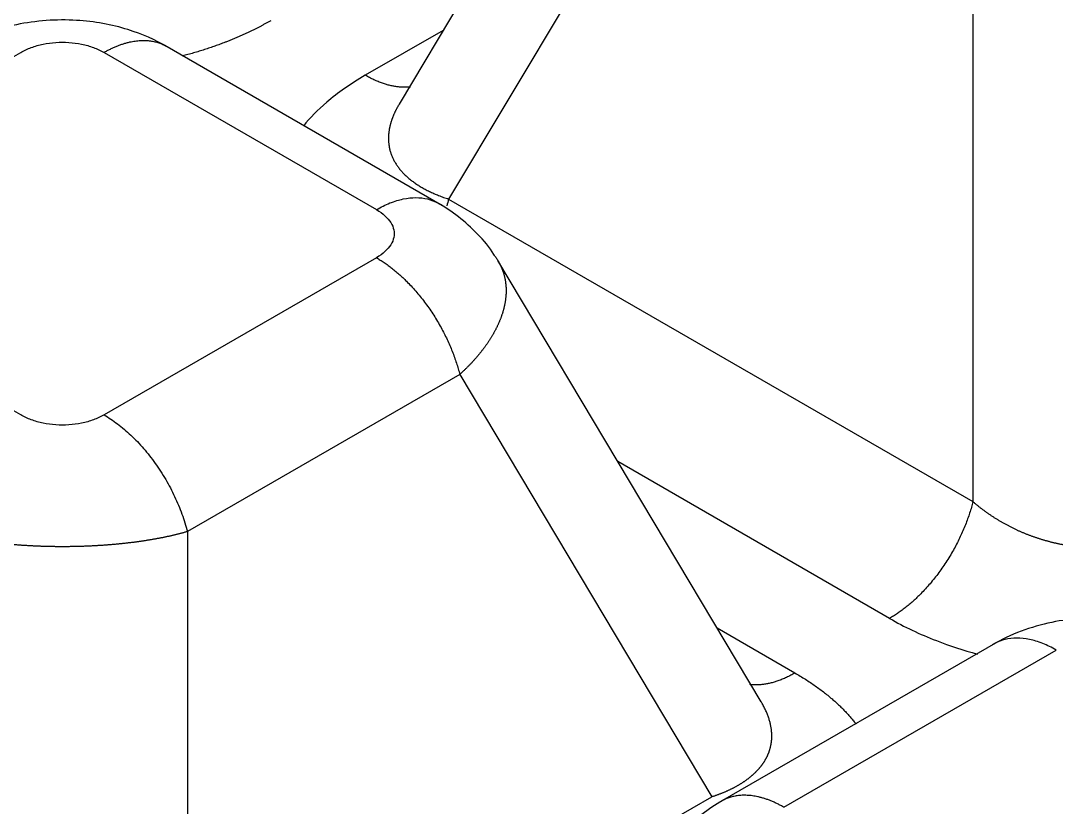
# Model space of a CAD drawing. Header units: millimetres. Extents: x -1286 to 291, y 5350 to 5880.
# Drawn here: x -781.21 to -764.51, y 5631.18 to 5643.87 of the extents above; entities that cross this region are included whole.
import ezdxf

# ---------------------------------------------------------------- set-up
doc = ezdxf.new("R2010")
doc.units = ezdxf.units.MM
doc.layers.add('粗实线层', color=7, linetype='Continuous', lineweight=35)

msp = doc.modelspace()

# ---------------------------------------------------------------- linework, layer by layer
at = {"layer": '粗实线层', "lineweight": 25}
for p, q in [((-770.863, 5649.64, 2078.952), (-775.107, 5642.523, 2078.952)), ((-770.247, 5647.803, 2078.952), (-774.31, 5640.99, 2078.952)), ((-765.855, 5645.267, 2078.952), (-765.855, 5636.109, 2078.952)), ((-774.398, 5643.712, 2078.952), (-775.654, 5642.987, 2078.952)), ((-774.407, 5640.883, 2078.952), (-778.886, 5643.469, 2078.952)), ((-785.604, 5640.82, 2078.952), (-781.211, 5643.356, 2078.952)), ((-779.868, 5643.356, 2078.952), (-775.475, 5640.82, 2078.952)), ((-774.31, 5640.99, 2078.952), (-765.855, 5636.109, 2078.952)), ((-781.211, 5637.508, 2078.952), (-785.604, 5640.044, 2078.952)), ((-775.475, 5640.044, 2078.952), (-779.868, 5637.508, 2078.952)), ((-769.272, 5632.882, 2078.952), (-773.516, 5639.998, 2078.952)), ((-774.131, 5638.161, 2078.952), (-778.524, 5635.625, 2078.952)), ((-774.131, 5638.161, 2078.952), (-770.068, 5631.349, 2078.952)), ((-767.199, 5634.226, 2078.952), (-771.583, 5636.757, 2078.952)), ((-778.524, 5635.625, 2078.952), (-778.524, 5626.467, 2078.952)), ((-769.981, 5634.071, 2078.952), (-768.725, 5633.345, 2078.952)), ((-765.452, 5633.85, 2078.952), (-769.932, 5631.264, 2078.952)), ((-768.903, 5631.178, 2078.952), (-764.511, 5633.714, 2078.952)), ((-778.524, 5626.467, 2078.952), (-770.068, 5631.349, 2078.952))]:
    msp.add_line(p, q, dxfattribs=at)
for centre, major_axis, start_param, end_param in [((-768.103, 5619.466, 2078.952), (101.531, 0), 5.605815, 8.437063), ((-768.103, 5617.393, 2078.952), (-100.022, 0), 3.458305, 5.293002)]:
    msp.add_ellipse(centre, major_axis=major_axis, ratio=0.57735, start_param=start_param, end_param=end_param, dxfattribs=at)
msp.add_ellipse((-763.839, 5617.004, 2078.952), major_axis=(-86.564, 0), ratio=0.57735, dxfattribs=at)
for points, degree, knots in [([(-681.13, 5632.515, 2078.952), (-681.332, 5632.889, 2078.952), (-681.995, 5634.054, 2078.952), (-683.298, 5635.973, 2078.952), (-685.046, 5638.261, 2078.952), (-686.996, 5640.494, 2078.952), (-689.131, 5642.669, 2078.952), (-691.449, 5644.779, 2078.952), (-693.944, 5646.82, 2078.952), (-696.61, 5648.786, 2078.952), (-699.439, 5650.673, 2078.952), (-702.425, 5652.476, 2078.952), (-705.561, 5654.191, 2078.952), (-708.838, 5655.813, 2078.952), (-712.249, 5657.339, 2078.952), (-715.786, 5658.765, 2078.952), (-719.439, 5660.088, 2078.952), (-723.199, 5661.305, 2078.952), (-727.059, 5662.412, 2078.952), (-731.007, 5663.408, 2078.952), (-735.035, 5664.289, 2078.952), (-739.133, 5665.054, 2078.952), (-743.291, 5665.701, 2078.952), (-747.499, 5666.228, 2078.952), (-751.747, 5666.635, 2078.952), (-756.023, 5666.919, 2078.952), (-760.319, 5667.081, 2078.952), (-764.623, 5667.12, 2078.952), (-768.925, 5667.036, 2078.952), (-773.215, 5666.83, 2078.952), (-777.483, 5666.501, 2078.952), (-781.717, 5666.05, 2078.952), (-785.907, 5665.479, 2078.952), (-790.045, 5664.789, 2078.952), (-794.118, 5663.982, 2078.952), (-798.118, 5663.058, 2078.952), (-802.035, 5662.022, 2078.952), (-805.86, 5660.875, 2078.952), (-809.582, 5659.619, 2078.952), (-813.194, 5658.258, 2078.952), (-816.685, 5656.795, 2078.952), (-820.049, 5655.233, 2078.952), (-822.936, 5653.751, 2078.952), (-824.679, 5652.779, 2078.952), (-825.376, 5652.376, 2078.952)], 3, [0, 0, 0, 0, 0.01138, 0.035611, 0.059864, 0.084135, 0.108421, 0.132719, 0.157024, 0.181336, 0.20565, 0.229966, 0.254282, 0.278597, 0.302911, 0.327222, 0.351532, 0.375839, 0.400144, 0.424446, 0.448747, 0.473047, 0.497345, 0.521641, 0.545937, 0.570232, 0.594526, 0.61882, 0.643114, 0.667408, 0.691703, 0.715998, 0.740295, 0.764592, 0.788891, 0.813192, 0.837495, 0.8618, 0.886107, 0.910417, 0.934729, 0.959044, 0.983362, 1, 1, 1, 1]), ([(-778.836, 5643.44, 2078.952), (-779.039, 5643.558, 2078.952), (-779.497, 5643.761, 2078.952), (-780.343, 5643.914, 2078.952), (-781.149, 5643.855, 2078.952), (-781.795, 5643.669, 2078.952), (-782.097, 5643.525, 2078.952), (-782.243, 5643.44, 2078.952)], 3, [0, 0, 0, 0, 0.20404, 0.436738, 0.701679, 0.846878, 1, 1, 1, 1]), ([(-777.18, 5643.868, 2078.952), (-777.526, 5643.668, 2078.952), (-777.929, 5643.514, 2078.952), (-778.253, 5643.389, 2078.952), (-778.605, 5643.298, 2078.952)], 2, [0, 0, 0, 0.547983, 0.547983, 1, 1, 1]), ([(-775.654, 5642.987, 2078.952), (-775.891, 5642.85, 2078.952), (-776.263, 5642.59, 2078.952), (-776.546, 5642.301, 2078.952), (-776.652, 5642.169, 2078.952)], 3, [0, 0, 0, 0, 0.555748, 1, 1, 1, 1]), ([(-775.11, 5642.518, 2078.952), (-775.112, 5642.515, 2078.952), (-775.116, 5642.507, 2078.952), (-775.124, 5642.495, 2078.952), (-775.132, 5642.48, 2078.952), (-775.14, 5642.466, 2078.952), (-775.147, 5642.452, 2078.952), (-775.155, 5642.438, 2078.952), (-775.162, 5642.424, 2078.952), (-775.169, 5642.41, 2078.952), (-775.176, 5642.396, 2078.952), (-775.182, 5642.382, 2078.952), (-775.189, 5642.368, 2078.952), (-775.195, 5642.354, 2078.952), (-775.201, 5642.34, 2078.952), (-775.206, 5642.326, 2078.952), (-775.212, 5642.312, 2078.952), (-775.217, 5642.298, 2078.952), (-775.222, 5642.285, 2078.952), (-775.227, 5642.271, 2078.952), (-775.232, 5642.257, 2078.952), (-775.236, 5642.244, 2078.952), (-775.24, 5642.23, 2078.952), (-775.244, 5642.217, 2078.952), (-775.248, 5642.203, 2078.952), (-775.252, 5642.19, 2078.952), (-775.255, 5642.176, 2078.952), (-775.258, 5642.163, 2078.952), (-775.261, 5642.149, 2078.952), (-775.264, 5642.136, 2078.952), (-775.267, 5642.123, 2078.952), (-775.269, 5642.11, 2078.952), (-775.271, 5642.096, 2078.952), (-775.273, 5642.083, 2078.952), (-775.275, 5642.07, 2078.952), (-775.276, 5642.057, 2078.952), (-775.278, 5642.044, 2078.952), (-775.279, 5642.031, 2078.952), (-775.28, 5642.019, 2078.952), (-775.28, 5642.006, 2078.952), (-775.281, 5641.993, 2078.952), (-775.281, 5641.98, 2078.952), (-775.281, 5641.963, 2078.952), (-775.281, 5641.942, 2078.952), (-775.28, 5641.915, 2078.952), (-775.277, 5641.89, 2078.952), (-775.274, 5641.864, 2078.952), (-775.27, 5641.838, 2078.952), (-775.265, 5641.813, 2078.952), (-775.26, 5641.787, 2078.952), (-775.253, 5641.762, 2078.952), (-775.245, 5641.737, 2078.952), (-775.237, 5641.712, 2078.952), (-775.227, 5641.688, 2078.952), (-775.217, 5641.663, 2078.952), (-775.206, 5641.639, 2078.952), (-775.194, 5641.615, 2078.952), (-775.18, 5641.591, 2078.952), (-775.166, 5641.567, 2078.952), (-775.151, 5641.544, 2078.952), (-775.135, 5641.521, 2078.952), (-775.119, 5641.498, 2078.952), (-775.101, 5641.475, 2078.952), (-775.082, 5641.452, 2078.952), (-775.062, 5641.43, 2078.952), (-775.042, 5641.408, 2078.952), (-775.02, 5641.386, 2078.952), (-774.998, 5641.365, 2078.952), (-774.974, 5641.343, 2078.952), (-774.95, 5641.322, 2078.952), (-774.925, 5641.302, 2078.952), (-774.899, 5641.281, 2078.952), (-774.871, 5641.261, 2078.952), (-774.843, 5641.242, 2078.952), (-774.814, 5641.222, 2078.952), (-774.784, 5641.203, 2078.952), (-774.753, 5641.185, 2078.952), (-774.721, 5641.166, 2078.952), (-774.689, 5641.148, 2078.952), (-774.655, 5641.131, 2078.952), (-774.62, 5641.113, 2078.952), (-774.585, 5641.097, 2078.952), (-774.548, 5641.08, 2078.952), (-774.511, 5641.064, 2078.952), (-774.473, 5641.048, 2078.952), (-774.433, 5641.033, 2078.952), (-774.393, 5641.018, 2078.952), (-774.352, 5641.004, 2078.952), (-774.324, 5640.995, 2078.952), (-774.31, 5640.99, 2078.952)], 3, [0, 0, 0, 0, 0.004842, 0.012078, 0.019296, 0.026497, 0.033682, 0.04085, 0.048002, 0.055138, 0.062258, 0.069362, 0.076451, 0.083525, 0.090584, 0.097628, 0.104658, 0.111673, 0.118675, 0.125662, 0.132637, 0.139598, 0.146545, 0.153481, 0.160403, 0.167313, 0.174211, 0.181098, 0.187972, 0.194836, 0.201688, 0.20853, 0.215361, 0.222181, 0.228992, 0.235792, 0.242584, 0.249366, 0.256138, 0.262903, 0.269658, 0.276405, 0.283145, 0.297216, 0.311323, 0.325469, 0.339655, 0.353885, 0.368161, 0.382484, 0.396857, 0.411283, 0.425764, 0.440301, 0.454897, 0.469555, 0.484276, 0.499062, 0.513916, 0.528839, 0.543834, 0.558902, 0.574046, 0.589267, 0.604568, 0.61995, 0.635414, 0.650964, 0.6666, 0.682325, 0.698139, 0.714046, 0.730046, 0.74614, 0.762332, 0.778622, 0.795012, 0.811503, 0.828097, 0.844795, 0.861599, 0.87851, 0.895529, 0.912659, 0.929899, 0.947253, 0.96472, 0.982302, 1, 1, 1, 1]), ([(-775.475, 5640.82, 2078.952), (-775.402, 5640.862, 2078.952), (-775.329, 5640.898, 2078.952), (-775.184, 5640.956, 2078.952), (-775.112, 5640.977, 2078.952), (-774.972, 5641.006, 2078.952), (-774.904, 5641.014, 2078.952), (-774.773, 5641.013, 2078.952), (-774.71, 5641.006, 2078.952), (-774.59, 5640.977, 2078.952), (-774.534, 5640.955, 2078.952), (-774.476, 5640.923, 2078.952), (-774.47, 5640.919, 2078.952), (-774.465, 5640.916, 2078.952)], 3, [0, 0, 0, 0, 0.195853, 0.195853, 0.391706, 0.391706, 0.587559, 0.587559, 0.783411, 0.783411, 0.979264, 0.979264, 1, 1, 1, 1]), ([(-773.563, 5640.063, 2078.952), (-773.568, 5640.074, 2078.952), (-773.64, 5640.204, 2078.952), (-773.836, 5640.426, 2078.952), (-774.141, 5640.71, 2078.952), (-774.37, 5640.862, 2078.952), (-774.488, 5640.93, 2078.952)], 3, [0, 0, 0, 0, 0.030884, 0.365978, 0.689663, 1, 1, 1, 1]), ([(-773.515, 5639.996, 2078.952), (-773.513, 5639.994, 2078.952), (-773.509, 5639.987, 2078.952), (-773.503, 5639.975, 2078.952), (-773.495, 5639.962, 2078.952), (-773.488, 5639.948, 2078.952), (-773.481, 5639.935, 2078.952), (-773.475, 5639.921, 2078.952), (-773.468, 5639.908, 2078.952), (-773.462, 5639.894, 2078.952), (-773.456, 5639.88, 2078.952), (-773.45, 5639.866, 2078.952), (-773.445, 5639.852, 2078.952), (-773.44, 5639.838, 2078.952), (-773.434, 5639.823, 2078.952), (-773.43, 5639.809, 2078.952), (-773.425, 5639.795, 2078.952), (-773.421, 5639.78, 2078.952), (-773.417, 5639.765, 2078.952), (-773.413, 5639.751, 2078.952), (-773.409, 5639.736, 2078.952), (-773.406, 5639.721, 2078.952), (-773.403, 5639.706, 2078.952), (-773.4, 5639.691, 2078.952), (-773.397, 5639.676, 2078.952), (-773.395, 5639.661, 2078.952), (-773.393, 5639.646, 2078.952), (-773.391, 5639.631, 2078.952), (-773.389, 5639.615, 2078.952), (-773.388, 5639.6, 2078.952), (-773.386, 5639.584, 2078.952), (-773.385, 5639.569, 2078.952), (-773.385, 5639.553, 2078.952), (-773.384, 5639.537, 2078.952), (-773.384, 5639.522, 2078.952), (-773.384, 5639.506, 2078.952), (-773.384, 5639.49, 2078.952), (-773.385, 5639.474, 2078.952), (-773.385, 5639.458, 2078.952), (-773.386, 5639.442, 2078.952), (-773.388, 5639.426, 2078.952), (-773.389, 5639.409, 2078.952), (-773.391, 5639.393, 2078.952), (-773.393, 5639.377, 2078.952), (-773.395, 5639.361, 2078.952), (-773.397, 5639.344, 2078.952), (-773.4, 5639.328, 2078.952), (-773.403, 5639.311, 2078.952), (-773.406, 5639.295, 2078.952), (-773.409, 5639.278, 2078.952), (-773.413, 5639.262, 2078.952), (-773.417, 5639.245, 2078.952), (-773.421, 5639.228, 2078.952), (-773.425, 5639.212, 2078.952), (-773.429, 5639.195, 2078.952), (-773.434, 5639.178, 2078.952), (-773.439, 5639.161, 2078.952), (-773.444, 5639.144, 2078.952), (-773.45, 5639.127, 2078.952), (-773.456, 5639.11, 2078.952), (-773.462, 5639.093, 2078.952), (-773.468, 5639.076, 2078.952), (-773.474, 5639.059, 2078.952), (-773.481, 5639.042, 2078.952), (-773.488, 5639.025, 2078.952), (-773.495, 5639.008, 2078.952), (-773.502, 5638.991, 2078.952), (-773.51, 5638.974, 2078.952), (-773.518, 5638.957, 2078.952), (-773.526, 5638.94, 2078.952), (-773.534, 5638.923, 2078.952), (-773.543, 5638.905, 2078.952), (-773.551, 5638.888, 2078.952), (-773.56, 5638.871, 2078.952), (-773.57, 5638.854, 2078.952), (-773.579, 5638.837, 2078.952), (-773.589, 5638.819, 2078.952), (-773.598, 5638.802, 2078.952), (-773.609, 5638.785, 2078.952), (-773.619, 5638.768, 2078.952), (-773.629, 5638.751, 2078.952), (-773.64, 5638.733, 2078.952), (-773.651, 5638.716, 2078.952), (-773.662, 5638.699, 2078.952), (-773.674, 5638.682, 2078.952), (-773.685, 5638.665, 2078.952), (-773.697, 5638.647, 2078.952), (-773.709, 5638.63, 2078.952), (-773.722, 5638.613, 2078.952), (-773.734, 5638.596, 2078.952), (-773.747, 5638.579, 2078.952), (-773.76, 5638.562, 2078.952), (-773.773, 5638.545, 2078.952), (-773.786, 5638.528, 2078.952), (-773.8, 5638.511, 2078.952), (-773.814, 5638.494, 2078.952), (-773.828, 5638.477, 2078.952), (-773.842, 5638.46, 2078.952), (-773.856, 5638.443, 2078.952), (-773.871, 5638.426, 2078.952), (-773.886, 5638.409, 2078.952), (-773.901, 5638.392, 2078.952), (-773.916, 5638.375, 2078.952), (-773.931, 5638.359, 2078.952), (-773.947, 5638.342, 2078.952), (-773.963, 5638.325, 2078.952), (-773.979, 5638.309, 2078.952), (-773.995, 5638.292, 2078.952), (-774.011, 5638.276, 2078.952), (-774.028, 5638.259, 2078.952), (-774.045, 5638.243, 2078.952), (-774.062, 5638.226, 2078.952), (-774.079, 5638.21, 2078.952), (-774.096, 5638.194, 2078.952), (-774.114, 5638.177, 2078.952), (-774.126, 5638.167, 2078.952), (-774.131, 5638.161, 2078.952)], 3, [0, 0, 0, 0, 0.005387, 0.014179, 0.022971, 0.031763, 0.040554, 0.049345, 0.058135, 0.066926, 0.075715, 0.084505, 0.093294, 0.102083, 0.110872, 0.11966, 0.128449, 0.137237, 0.146024, 0.154812, 0.163599, 0.172387, 0.181174, 0.189961, 0.198748, 0.207535, 0.216321, 0.225108, 0.233895, 0.242681, 0.251468, 0.260255, 0.269041, 0.277828, 0.286615, 0.295402, 0.304189, 0.312976, 0.321763, 0.33055, 0.339338, 0.348125, 0.356913, 0.365701, 0.374489, 0.383278, 0.392066, 0.400855, 0.409644, 0.418434, 0.427224, 0.436014, 0.444805, 0.453595, 0.462387, 0.471178, 0.47997, 0.488763, 0.497556, 0.506349, 0.515143, 0.523937, 0.532732, 0.541528, 0.550323, 0.55912, 0.567917, 0.576715, 0.585513, 0.594312, 0.603111, 0.611911, 0.620712, 0.629513, 0.638316, 0.647118, 0.655922, 0.664726, 0.673531, 0.682337, 0.691144, 0.699951, 0.70876, 0.717569, 0.726379, 0.73519, 0.744001, 0.752814, 0.761628, 0.770442, 0.779258, 0.788074, 0.796892, 0.80571, 0.814529, 0.82335, 0.832171, 0.840994, 0.849818, 0.858642, 0.867468, 0.876295, 0.885123, 0.893953, 0.902783, 0.911615, 0.920448, 0.929282, 0.938117, 0.946953, 0.955791, 0.96463, 0.973471, 0.982313, 0.991156, 1, 1, 1, 1]), ([(-773.559, 5640.064, 2078.952), (-773.557, 5640.06, 2078.952), (-773.551, 5640.052, 2078.952), (-773.543, 5640.04, 2078.952), (-773.534, 5640.027, 2078.952), (-773.526, 5640.014, 2078.952), (-773.52, 5640.004, 2078.952), (-773.516, 5639.998, 2078.952), (-773.515, 5639.996, 2078.952)], 3, [0, 0, 0, 0, 0.162882, 0.353701, 0.544509, 0.735307, 0.926094, 1, 1, 1, 1]), ([(-779.868, 5637.508, 2078.952), (-779.794, 5637.466, 2078.952), (-779.721, 5637.417, 2078.952), (-779.576, 5637.307, 2078.952), (-779.504, 5637.246, 2078.952), (-779.364, 5637.114, 2078.952), (-779.296, 5637.042, 2078.952), (-779.165, 5636.891, 2078.952), (-779.102, 5636.81, 2078.952), (-778.982, 5636.643, 2078.952), (-778.926, 5636.556, 2078.952), (-778.821, 5636.377, 2078.952), (-778.773, 5636.285, 2078.952), (-778.685, 5636.098, 2078.952), (-778.645, 5636.004, 2078.952), (-778.577, 5635.814, 2078.952), (-778.548, 5635.719, 2078.952), (-778.524, 5635.625, 2078.952)], 3, [0, 0, 0, 0, 0.125, 0.125, 0.25, 0.25, 0.375, 0.375, 0.5, 0.5, 0.625, 0.625, 0.75, 0.75, 0.875, 0.875, 1, 1, 1, 1]), ([(-765.855, 5636.109, 2078.952), (-765.849, 5636.104, 2078.952), (-765.837, 5636.093, 2078.952), (-765.819, 5636.078, 2078.952), (-765.801, 5636.063, 2078.952), (-765.783, 5636.048, 2078.952), (-765.764, 5636.033, 2078.952), (-765.746, 5636.019, 2078.952), (-765.727, 5636.004, 2078.952), (-765.709, 5635.99, 2078.952), (-765.69, 5635.976, 2078.952), (-765.671, 5635.962, 2078.952), (-765.652, 5635.948, 2078.952), (-765.633, 5635.934, 2078.952), (-765.614, 5635.921, 2078.952), (-765.594, 5635.908, 2078.952), (-765.575, 5635.894, 2078.952), (-765.555, 5635.881, 2078.952), (-765.536, 5635.868, 2078.952), (-765.516, 5635.856, 2078.952), (-765.497, 5635.843, 2078.952), (-765.477, 5635.831, 2078.952), (-765.457, 5635.819, 2078.952), (-765.437, 5635.807, 2078.952), (-765.417, 5635.795, 2078.952), (-765.397, 5635.783, 2078.952), (-765.377, 5635.772, 2078.952), (-765.356, 5635.76, 2078.952), (-765.336, 5635.749, 2078.952), (-765.316, 5635.738, 2078.952), (-765.295, 5635.727, 2078.952), (-765.274, 5635.716, 2078.952), (-765.254, 5635.706, 2078.952), (-765.233, 5635.695, 2078.952), (-765.212, 5635.685, 2078.952), (-765.192, 5635.675, 2078.952), (-765.171, 5635.665, 2078.952), (-765.15, 5635.655, 2078.952), (-765.129, 5635.645, 2078.952), (-765.108, 5635.636, 2078.952), (-765.087, 5635.627, 2078.952), (-765.066, 5635.618, 2078.952), (-765.044, 5635.609, 2078.952), (-765.023, 5635.6, 2078.952), (-765.002, 5635.591, 2078.952), (-764.98, 5635.583, 2078.952), (-764.959, 5635.574, 2078.952), (-764.938, 5635.566, 2078.952), (-764.916, 5635.558, 2078.952), (-764.895, 5635.55, 2078.952), (-764.873, 5635.543, 2078.952), (-764.851, 5635.535, 2078.952), (-764.83, 5635.528, 2078.952), (-764.808, 5635.521, 2078.952), (-764.786, 5635.514, 2078.952), (-764.765, 5635.507, 2078.952), (-764.743, 5635.5, 2078.952), (-764.721, 5635.494, 2078.952), (-764.699, 5635.487, 2078.952), (-764.677, 5635.481, 2078.952), (-764.655, 5635.475, 2078.952), (-764.634, 5635.469, 2078.952), (-764.612, 5635.463, 2078.952), (-764.59, 5635.458, 2078.952), (-764.568, 5635.452, 2078.952), (-764.546, 5635.447, 2078.952), (-764.524, 5635.442, 2078.952), (-764.502, 5635.437, 2078.952), (-764.48, 5635.432, 2078.952), (-764.457, 5635.428, 2078.952), (-764.435, 5635.423, 2078.952), (-764.413, 5635.419, 2078.952), (-764.391, 5635.415, 2078.952), (-764.369, 5635.411, 2078.952), (-764.347, 5635.407, 2078.952), (-764.325, 5635.404, 2078.952), (-764.303, 5635.4, 2078.952), (-764.281, 5635.397, 2078.952), (-764.258, 5635.394, 2078.952), (-764.236, 5635.391, 2078.952), (-764.214, 5635.388, 2078.952), (-764.192, 5635.385, 2078.952), (-764.17, 5635.383, 2078.952), (-764.148, 5635.381, 2078.952), (-764.126, 5635.378, 2078.952), (-764.104, 5635.376, 2078.952), (-764.081, 5635.374, 2078.952), (-764.059, 5635.373, 2078.952), (-764.037, 5635.371, 2078.952), (-764.015, 5635.37, 2078.952), (-763.993, 5635.369, 2078.952), (-763.971, 5635.368, 2078.952), (-763.949, 5635.367, 2078.952), (-763.927, 5635.366, 2078.952), (-763.905, 5635.365, 2078.952), (-763.883, 5635.365, 2078.952), (-763.861, 5635.365, 2078.952), (-763.836, 5635.365, 2078.952), (-763.806, 5635.365, 2078.952), (-763.773, 5635.366, 2078.952), (-763.74, 5635.367, 2078.952), (-763.706, 5635.369, 2078.952), (-763.672, 5635.371, 2078.952), (-763.637, 5635.374, 2078.952), (-763.603, 5635.377, 2078.952), (-763.567, 5635.381, 2078.952), (-763.532, 5635.385, 2078.952), (-763.496, 5635.39, 2078.952), (-763.46, 5635.395, 2078.952), (-763.424, 5635.401, 2078.952), (-763.388, 5635.407, 2078.952), (-763.351, 5635.414, 2078.952), (-763.314, 5635.422, 2078.952), (-763.277, 5635.43, 2078.952), (-763.239, 5635.438, 2078.952), (-763.201, 5635.447, 2078.952), (-763.163, 5635.457, 2078.952), (-763.125, 5635.467, 2078.952), (-763.087, 5635.477, 2078.952), (-763.048, 5635.488, 2078.952), (-763.009, 5635.5, 2078.952), (-762.97, 5635.512, 2078.952), (-762.931, 5635.525, 2078.952), (-762.892, 5635.538, 2078.952), (-762.852, 5635.552, 2078.952), (-762.813, 5635.567, 2078.952), (-762.773, 5635.582, 2078.952), (-762.733, 5635.597, 2078.952), (-762.693, 5635.613, 2078.952), (-762.653, 5635.63, 2078.952), (-762.613, 5635.647, 2078.952), (-762.573, 5635.665, 2078.952), (-762.533, 5635.683, 2078.952), (-762.493, 5635.702, 2078.952), (-762.453, 5635.721, 2078.952), (-762.413, 5635.741, 2078.952), (-762.372, 5635.762, 2078.952), (-762.332, 5635.783, 2078.952), (-762.292, 5635.804, 2078.952), (-762.252, 5635.826, 2078.952), (-762.212, 5635.849, 2078.952), (-762.173, 5635.873, 2078.952), (-762.133, 5635.897, 2078.952), (-762.094, 5635.921, 2078.952), (-762.054, 5635.946, 2078.952), (-762.015, 5635.972, 2078.952), (-761.976, 5635.998, 2078.952), (-761.938, 5636.025, 2078.952), (-761.899, 5636.052, 2078.952), (-761.861, 5636.08, 2078.952), (-761.836, 5636.099, 2078.952), (-761.824, 5636.109, 2078.952)], 3, [0, 0, 0, 0, 0.005906, 0.011793, 0.017663, 0.023515, 0.029348, 0.035164, 0.040962, 0.046743, 0.052506, 0.058252, 0.06398, 0.069691, 0.075385, 0.081063, 0.086723, 0.092366, 0.097993, 0.103603, 0.109197, 0.114775, 0.120336, 0.125881, 0.13141, 0.136924, 0.142421, 0.147903, 0.153369, 0.15882, 0.164256, 0.169676, 0.175082, 0.180472, 0.185848, 0.191209, 0.196555, 0.201887, 0.207205, 0.212508, 0.217798, 0.223073, 0.228335, 0.233583, 0.238818, 0.244039, 0.249247, 0.254442, 0.259624, 0.264793, 0.269949, 0.275093, 0.280224, 0.285343, 0.29045, 0.295546, 0.300629, 0.3057, 0.31076, 0.315809, 0.320846, 0.325873, 0.330888, 0.335893, 0.340887, 0.34587, 0.350843, 0.355806, 0.360759, 0.365703, 0.370636, 0.37556, 0.380475, 0.38538, 0.390277, 0.395164, 0.400043, 0.404914, 0.409776, 0.41463, 0.419475, 0.424313, 0.429144, 0.433966, 0.438782, 0.44359, 0.448391, 0.453186, 0.457974, 0.462755, 0.46753, 0.472299, 0.477062, 0.481819, 0.486571, 0.491317, 0.496058, 0.500794, 0.507877, 0.515035, 0.522269, 0.52958, 0.53697, 0.544439, 0.551989, 0.559621, 0.567335, 0.575134, 0.583017, 0.590986, 0.599042, 0.607185, 0.615417, 0.623738, 0.632149, 0.64065, 0.649244, 0.657929, 0.666708, 0.67558, 0.684547, 0.693608, 0.702766, 0.712019, 0.721369, 0.730817, 0.740362, 0.750006, 0.759749, 0.769592, 0.779534, 0.789577, 0.79972, 0.809965, 0.820312, 0.83076, 0.841312, 0.851966, 0.862723, 0.873585, 0.88455, 0.89562, 0.906795, 0.918074, 0.929459, 0.94095, 0.952547, 0.96425, 0.97606, 0.987976, 1, 1, 1, 1]), ([(-778.524, 5635.625, 2078.952), (-778.53, 5635.623, 2078.952), (-778.544, 5635.62, 2078.952), (-778.565, 5635.614, 2078.952), (-778.586, 5635.608, 2078.952), (-778.606, 5635.602, 2078.952), (-778.628, 5635.597, 2078.952), (-778.649, 5635.591, 2078.952), (-778.67, 5635.586, 2078.952), (-778.692, 5635.58, 2078.952), (-778.714, 5635.575, 2078.952), (-778.735, 5635.57, 2078.952), (-778.757, 5635.565, 2078.952), (-778.78, 5635.559, 2078.952), (-778.802, 5635.554, 2078.952), (-778.824, 5635.549, 2078.952), (-778.847, 5635.544, 2078.952), (-778.87, 5635.54, 2078.952), (-778.893, 5635.535, 2078.952), (-778.916, 5635.53, 2078.952), (-778.939, 5635.525, 2078.952), (-778.962, 5635.521, 2078.952), (-778.986, 5635.516, 2078.952), (-779.009, 5635.512, 2078.952), (-779.033, 5635.508, 2078.952), (-779.057, 5635.503, 2078.952), (-779.081, 5635.499, 2078.952), (-779.105, 5635.495, 2078.952), (-779.129, 5635.491, 2078.952), (-779.153, 5635.487, 2078.952), (-779.177, 5635.483, 2078.952), (-779.202, 5635.479, 2078.952), (-779.227, 5635.475, 2078.952), (-779.251, 5635.472, 2078.952), (-779.276, 5635.468, 2078.952), (-779.301, 5635.465, 2078.952), (-779.326, 5635.461, 2078.952), (-779.351, 5635.458, 2078.952), (-779.377, 5635.454, 2078.952), (-779.402, 5635.451, 2078.952), (-779.427, 5635.448, 2078.952), (-779.453, 5635.445, 2078.952), (-779.478, 5635.442, 2078.952), (-779.504, 5635.439, 2078.952), (-779.53, 5635.436, 2078.952), (-779.556, 5635.433, 2078.952), (-779.582, 5635.43, 2078.952), (-779.608, 5635.428, 2078.952), (-779.634, 5635.425, 2078.952), (-779.66, 5635.422, 2078.952), (-779.686, 5635.42, 2078.952), (-779.713, 5635.418, 2078.952), (-779.739, 5635.415, 2078.952), (-779.766, 5635.413, 2078.952), (-779.792, 5635.411, 2078.952), (-779.819, 5635.409, 2078.952), (-779.845, 5635.407, 2078.952), (-779.872, 5635.405, 2078.952), (-779.899, 5635.403, 2078.952), (-779.926, 5635.401, 2078.952), (-779.953, 5635.4, 2078.952), (-779.979, 5635.398, 2078.952), (-780.006, 5635.397, 2078.952), (-780.033, 5635.395, 2078.952), (-780.061, 5635.394, 2078.952), (-780.088, 5635.392, 2078.952), (-780.115, 5635.391, 2078.952), (-780.142, 5635.39, 2078.952), (-780.169, 5635.389, 2078.952), (-780.196, 5635.388, 2078.952), (-780.224, 5635.387, 2078.952), (-780.251, 5635.386, 2078.952), (-780.278, 5635.385, 2078.952), (-780.306, 5635.385, 2078.952), (-780.333, 5635.384, 2078.952), (-780.36, 5635.384, 2078.952), (-780.388, 5635.383, 2078.952), (-780.415, 5635.383, 2078.952), (-780.442, 5635.382, 2078.952), (-780.47, 5635.382, 2078.952), (-780.497, 5635.382, 2078.952), (-780.525, 5635.382, 2078.952), (-780.552, 5635.382, 2078.952), (-780.58, 5635.382, 2078.952), (-780.607, 5635.382, 2078.952), (-780.634, 5635.382, 2078.952), (-780.662, 5635.383, 2078.952), (-780.689, 5635.383, 2078.952), (-780.717, 5635.384, 2078.952), (-780.744, 5635.384, 2078.952), (-780.771, 5635.385, 2078.952), (-780.799, 5635.385, 2078.952), (-780.826, 5635.386, 2078.952), (-780.853, 5635.387, 2078.952), (-780.881, 5635.388, 2078.952), (-780.908, 5635.389, 2078.952), (-780.935, 5635.39, 2078.952), (-780.962, 5635.391, 2078.952), (-780.989, 5635.392, 2078.952), (-781.016, 5635.394, 2078.952), (-781.043, 5635.395, 2078.952), (-781.071, 5635.397, 2078.952), (-781.098, 5635.398, 2078.952), (-781.124, 5635.4, 2078.952), (-781.151, 5635.401, 2078.952), (-781.178, 5635.403, 2078.952), (-781.205, 5635.405, 2078.952), (-781.232, 5635.407, 2078.952), (-781.258, 5635.409, 2078.952), (-781.285, 5635.411, 2078.952), (-781.312, 5635.413, 2078.952), (-781.338, 5635.415, 2078.952), (-781.364, 5635.418, 2078.952), (-781.391, 5635.42, 2078.952), (-781.417, 5635.422, 2078.952), (-781.443, 5635.425, 2078.952), (-781.469, 5635.427, 2078.952), (-781.495, 5635.43, 2078.952), (-781.521, 5635.433, 2078.952), (-781.547, 5635.436, 2078.952), (-781.573, 5635.439, 2078.952), (-781.599, 5635.442, 2078.952), (-781.625, 5635.445, 2078.952), (-781.65, 5635.448, 2078.952), (-781.676, 5635.451, 2078.952), (-781.701, 5635.454, 2078.952), (-781.726, 5635.458, 2078.952), (-781.751, 5635.461, 2078.952), (-781.776, 5635.464, 2078.952), (-781.801, 5635.468, 2078.952), (-781.826, 5635.472, 2078.952), (-781.851, 5635.475, 2078.952), (-781.876, 5635.479, 2078.952), (-781.9, 5635.483, 2078.952), (-781.925, 5635.487, 2078.952), (-781.949, 5635.491, 2078.952), (-781.973, 5635.495, 2078.952), (-781.997, 5635.499, 2078.952), (-782.021, 5635.503, 2078.952), (-782.045, 5635.508, 2078.952), (-782.069, 5635.512, 2078.952), (-782.092, 5635.516, 2078.952), (-782.116, 5635.521, 2078.952), (-782.139, 5635.525, 2078.952), (-782.162, 5635.53, 2078.952), (-782.186, 5635.535, 2078.952), (-782.208, 5635.54, 2078.952), (-782.231, 5635.544, 2078.952), (-782.254, 5635.549, 2078.952), (-782.276, 5635.554, 2078.952), (-782.299, 5635.559, 2078.952), (-782.321, 5635.564, 2078.952), (-782.343, 5635.57, 2078.952), (-782.365, 5635.575, 2078.952), (-782.387, 5635.58, 2078.952), (-782.408, 5635.586, 2078.952), (-782.43, 5635.591, 2078.952), (-782.451, 5635.597, 2078.952), (-782.472, 5635.602, 2078.952), (-782.493, 5635.608, 2078.952), (-782.514, 5635.614, 2078.952), (-782.535, 5635.62, 2078.952), (-782.548, 5635.623, 2078.952), (-782.555, 5635.625, 2078.952)], 3, [0, 0, 0, 0, 0.006229, 0.012458, 0.018686, 0.024913, 0.031139, 0.037364, 0.043589, 0.049813, 0.056036, 0.062258, 0.06848, 0.074701, 0.080921, 0.087141, 0.09336, 0.099578, 0.105795, 0.112012, 0.118229, 0.124444, 0.130659, 0.136874, 0.143088, 0.149301, 0.155514, 0.161726, 0.167937, 0.174148, 0.180359, 0.186569, 0.192778, 0.198988, 0.205196, 0.211404, 0.217612, 0.223819, 0.230026, 0.236232, 0.242438, 0.248644, 0.254849, 0.261054, 0.267258, 0.273462, 0.279666, 0.285869, 0.292072, 0.298275, 0.304478, 0.31068, 0.316882, 0.323083, 0.329285, 0.335486, 0.341687, 0.347888, 0.354088, 0.360289, 0.366489, 0.372689, 0.378888, 0.385088, 0.391288, 0.397487, 0.403686, 0.409886, 0.416085, 0.422284, 0.428483, 0.434681, 0.44088, 0.447079, 0.453278, 0.459477, 0.465675, 0.471874, 0.478073, 0.484272, 0.49047, 0.496669, 0.502868, 0.509067, 0.515267, 0.521466, 0.527665, 0.533865, 0.540064, 0.546264, 0.552464, 0.558664, 0.564864, 0.571065, 0.577265, 0.583466, 0.589667, 0.595869, 0.60207, 0.608272, 0.614474, 0.620676, 0.626879, 0.633082, 0.639285, 0.645489, 0.651693, 0.657897, 0.664102, 0.670307, 0.676512, 0.682718, 0.688924, 0.695131, 0.701338, 0.707546, 0.713754, 0.719962, 0.726171, 0.73238, 0.73859, 0.7448, 0.751011, 0.757223, 0.763435, 0.769647, 0.77586, 0.782074, 0.788288, 0.794503, 0.800718, 0.806934, 0.813151, 0.819368, 0.825586, 0.831805, 0.838024, 0.844244, 0.850465, 0.856686, 0.862909, 0.869131, 0.875355, 0.881579, 0.887804, 0.89403, 0.900257, 0.906484, 0.912713, 0.918942, 0.925172, 0.931403, 0.937634, 0.943867, 0.9501, 0.956334, 0.96257, 0.968806, 0.975043, 0.981281, 0.987519, 0.993759, 1, 1, 1, 1]), ([(-767.199, 5634.226, 2078.952), (-766.962, 5634.089, 2078.952), (-766.51, 5633.875, 2078.952), (-766.01, 5633.711, 2078.952), (-765.783, 5633.65, 2078.952)], 3, [0, 0, 0, 0, 0.555749, 1, 1, 1, 1]), ([(-762.136, 5633.798, 2078.952), (-762.339, 5633.917, 2078.952), (-762.797, 5634.119, 2078.952), (-763.643, 5634.272, 2078.952), (-764.449, 5634.213, 2078.952), (-765.095, 5634.027, 2078.952), (-765.397, 5633.884, 2078.952), (-765.543, 5633.798, 2078.952)], 3, [0, 0, 0, 0, 0.20404, 0.436738, 0.701679, 0.846878, 1, 1, 1, 1]), ([(-764.511, 5633.714, 2078.952), (-764.585, 5633.756, 2078.952), (-764.658, 5633.792, 2078.952), (-764.803, 5633.85, 2078.952), (-764.875, 5633.871, 2078.952), (-765.014, 5633.9, 2078.952), (-765.083, 5633.908, 2078.952), (-765.214, 5633.907, 2078.952), (-765.277, 5633.9, 2078.952), (-765.396, 5633.871, 2078.952), (-765.453, 5633.849, 2078.952), (-765.509, 5633.818, 2078.952), (-765.513, 5633.815, 2078.952), (-765.516, 5633.813, 2078.952)], 3, [0, 0, 0, 0, 0.19719, 0.19719, 0.39438, 0.39438, 0.59157, 0.59157, 0.78876, 0.78876, 0.98595, 0.98595, 1, 1, 1, 1]), ([(-770.068, 5631.349, 2078.952), (-770.062, 5631.351, 2078.952), (-770.048, 5631.355, 2078.952), (-770.028, 5631.362, 2078.952), (-770.009, 5631.369, 2078.952), (-769.989, 5631.375, 2078.952), (-769.97, 5631.382, 2078.952), (-769.951, 5631.389, 2078.952), (-769.932, 5631.397, 2078.952), (-769.913, 5631.404, 2078.952), (-769.895, 5631.411, 2078.952), (-769.877, 5631.419, 2078.952), (-769.859, 5631.426, 2078.952), (-769.841, 5631.434, 2078.952), (-769.823, 5631.442, 2078.952), (-769.806, 5631.45, 2078.952), (-769.788, 5631.458, 2078.952), (-769.771, 5631.466, 2078.952), (-769.755, 5631.474, 2078.952), (-769.738, 5631.482, 2078.952), (-769.722, 5631.49, 2078.952), (-769.705, 5631.499, 2078.952), (-769.689, 5631.507, 2078.952), (-769.674, 5631.516, 2078.952), (-769.658, 5631.524, 2078.952), (-769.643, 5631.533, 2078.952), (-769.628, 5631.542, 2078.952), (-769.613, 5631.551, 2078.952), (-769.598, 5631.56, 2078.952), (-769.584, 5631.569, 2078.952), (-769.569, 5631.578, 2078.952), (-769.555, 5631.587, 2078.952), (-769.541, 5631.597, 2078.952), (-769.528, 5631.606, 2078.952), (-769.514, 5631.616, 2078.952), (-769.501, 5631.625, 2078.952), (-769.488, 5631.635, 2078.952), (-769.475, 5631.644, 2078.952), (-769.463, 5631.654, 2078.952), (-769.451, 5631.664, 2078.952), (-769.438, 5631.674, 2078.952), (-769.426, 5631.684, 2078.952), (-769.415, 5631.694, 2078.952), (-769.403, 5631.704, 2078.952), (-769.392, 5631.714, 2078.952), (-769.381, 5631.724, 2078.952), (-769.37, 5631.735, 2078.952), (-769.359, 5631.745, 2078.952), (-769.349, 5631.756, 2078.952), (-769.339, 5631.766, 2078.952), (-769.329, 5631.777, 2078.952), (-769.319, 5631.787, 2078.952), (-769.309, 5631.798, 2078.952), (-769.3, 5631.809, 2078.952), (-769.291, 5631.819, 2078.952), (-769.282, 5631.83, 2078.952), (-769.273, 5631.841, 2078.952), (-769.265, 5631.852, 2078.952), (-769.257, 5631.863, 2078.952), (-769.249, 5631.874, 2078.952), (-769.241, 5631.885, 2078.952), (-769.233, 5631.897, 2078.952), (-769.226, 5631.908, 2078.952), (-769.218, 5631.919, 2078.952), (-769.211, 5631.93, 2078.952), (-769.205, 5631.942, 2078.952), (-769.198, 5631.953, 2078.952), (-769.192, 5631.965, 2078.952), (-769.186, 5631.976, 2078.952), (-769.18, 5631.988, 2078.952), (-769.174, 5632, 2078.952), (-769.168, 5632.011, 2078.952), (-769.163, 5632.023, 2078.952), (-769.158, 5632.035, 2078.952), (-769.153, 5632.046, 2078.952), (-769.149, 5632.058, 2078.952), (-769.144, 5632.07, 2078.952), (-769.14, 5632.082, 2078.952), (-769.136, 5632.094, 2078.952), (-769.132, 5632.106, 2078.952), (-769.128, 5632.118, 2078.952), (-769.125, 5632.13, 2078.952), (-769.122, 5632.142, 2078.952), (-769.119, 5632.155, 2078.952), (-769.116, 5632.167, 2078.952), (-769.114, 5632.179, 2078.952), (-769.111, 5632.191, 2078.952), (-769.109, 5632.204, 2078.952), (-769.107, 5632.216, 2078.952), (-769.105, 5632.228, 2078.952), (-769.104, 5632.241, 2078.952), (-769.102, 5632.253, 2078.952), (-769.101, 5632.266, 2078.952), (-769.1, 5632.278, 2078.952), (-769.1, 5632.291, 2078.952), (-769.099, 5632.303, 2078.952), (-769.099, 5632.316, 2078.952), (-769.099, 5632.333, 2078.952), (-769.099, 5632.355, 2078.952), (-769.101, 5632.382, 2078.952), (-769.103, 5632.409, 2078.952), (-769.106, 5632.436, 2078.952), (-769.11, 5632.464, 2078.952), (-769.115, 5632.491, 2078.952), (-769.121, 5632.519, 2078.952), (-769.127, 5632.547, 2078.952), (-769.135, 5632.575, 2078.952), (-769.144, 5632.604, 2078.952), (-769.153, 5632.632, 2078.952), (-769.164, 5632.661, 2078.952), (-769.175, 5632.69, 2078.952), (-769.187, 5632.719, 2078.952), (-769.2, 5632.748, 2078.952), (-769.214, 5632.777, 2078.952), (-769.229, 5632.806, 2078.952), (-769.245, 5632.836, 2078.952), (-769.259, 5632.86, 2078.952), (-769.267, 5632.874, 2078.952), (-769.27, 5632.878, 2078.952)], 3, [0, 0, 0, 0, 0.008456, 0.016886, 0.02529, 0.033668, 0.042021, 0.050348, 0.05865, 0.066927, 0.075178, 0.083405, 0.091607, 0.099785, 0.107938, 0.116066, 0.124171, 0.132251, 0.140308, 0.148341, 0.15635, 0.164336, 0.172299, 0.180239, 0.188155, 0.19605, 0.203921, 0.21177, 0.219597, 0.227402, 0.235185, 0.242946, 0.250686, 0.258405, 0.266102, 0.273778, 0.281433, 0.289068, 0.296682, 0.304276, 0.31185, 0.319404, 0.326938, 0.334453, 0.341948, 0.349425, 0.356882, 0.364321, 0.371741, 0.379142, 0.386526, 0.393891, 0.401239, 0.408569, 0.415882, 0.423178, 0.430457, 0.437719, 0.444965, 0.452194, 0.459408, 0.466605, 0.473787, 0.480953, 0.488105, 0.495241, 0.502363, 0.50947, 0.516563, 0.523641, 0.530706, 0.537758, 0.544795, 0.55182, 0.558832, 0.565831, 0.572818, 0.579793, 0.586756, 0.593707, 0.600646, 0.607575, 0.614492, 0.621398, 0.628295, 0.635181, 0.642057, 0.648923, 0.655779, 0.662627, 0.669465, 0.676295, 0.683117, 0.68993, 0.696735, 0.703533, 0.710323, 0.717106, 0.731252, 0.745432, 0.759647, 0.773899, 0.78819, 0.802524, 0.816902, 0.831326, 0.845799, 0.860323, 0.8749, 0.889532, 0.904222, 0.918971, 0.933781, 0.948656, 0.963596, 0.978604, 0.993681, 1, 1, 1, 1]), ([(-769.891, 5631.288, 2078.952), (-770.009, 5631.22, 2078.952), (-770.238, 5631.068, 2078.952), (-770.543, 5630.784, 2078.952), (-770.739, 5630.562, 2078.952), (-770.81, 5630.432, 2078.952), (-770.816, 5630.421, 2078.952)], 3, [0, 0, 0, 0, 0.310333, 0.634059, 0.969202, 1, 1, 1, 1])]:
    msp.add_open_spline(points, degree=degree, knots=knots, dxfattribs=at)
for points, degree in [([(-781.211, 5643.356, 2078.952), (-781.158, 5643.386, 2078.952), (-781.045, 5643.439, 2078.952), (-780.851, 5643.494, 2078.952), (-780.645, 5643.522, 2078.952), (-780.434, 5643.522, 2078.952), (-780.227, 5643.494, 2078.952), (-780.034, 5643.439, 2078.952), (-779.92, 5643.386, 2078.952), (-779.868, 5643.356, 2078.952)], 3), ([(-774.31, 5640.99, 2078.952), (-774.319, 5640.955, 2078.952), (-774.329, 5640.919, 2078.952), (-774.34, 5640.883, 2078.952)], 3), ([(-775.475, 5640.82, 2078.952), (-775.422, 5640.789, 2078.952), (-775.331, 5640.724, 2078.952), (-775.235, 5640.612, 2078.952), (-775.187, 5640.493, 2078.952), (-775.187, 5640.371, 2078.952), (-775.235, 5640.252, 2078.952), (-775.331, 5640.14, 2078.952), (-775.422, 5640.075, 2078.952), (-775.475, 5640.044, 2078.952)], 3), ([(-779.868, 5637.508, 2078.952), (-779.921, 5637.478, 2078.952), (-780.034, 5637.425, 2078.952), (-780.227, 5637.37, 2078.952), (-780.434, 5637.342, 2078.952), (-780.645, 5637.342, 2078.952), (-780.851, 5637.37, 2078.952), (-781.045, 5637.425, 2078.952), (-781.158, 5637.478, 2078.952), (-781.211, 5637.508, 2078.952)], 3), ([(-768.725, 5633.345, 2078.952), (-768.097, 5632.983, 2078.952), (-767.74, 5632.521, 2078.952)], 2)]:
    msp.add_open_spline(points, degree=degree, dxfattribs=at)
for points, weights in [([(-779.868, 5643.356, 2078.952), (-779.492, 5643.573, 2078.952), (-779.137, 5643.614, 2078.952), (-778.862, 5643.455, 2078.952)], [1.10246419878, 1.01640873829, 0.984559105551, 1.00691530058]), ([(-774.926, 5642.798, 2078.952), (-775.151, 5642.773, 2078.952), (-775.4, 5642.841, 2078.952), (-775.654, 5642.987, 2078.952)], [1.00166705584, 1.00926907027, 1.04287079427, 1.10247222783]), ([(-775.475, 5640.044, 2078.952), (-774.847, 5639.681, 2078.952), (-774.336, 5638.965, 2078.952), (-774.131, 5638.161, 2078.952)], [1.10246419878, 0.965844578078, 0.965845267075, 1.10246626578]), ([(-765.855, 5636.109, 2078.952), (-766.06, 5635.305, 2078.952), (-766.571, 5634.589, 2078.952), (-767.199, 5634.226, 2078.952)], [1.10246487343, 0.965842590767, 0.965845042235, 1.10247222783]), ([(-768.725, 5633.345, 2078.952), (-768.978, 5633.199, 2078.952), (-769.228, 5633.131, 2078.952), (-769.453, 5633.157, 2078.952)], [1.10247044039, 1.04287166639, 1.00927073515, 1.00166764667]), ([(-768.903, 5631.178, 2078.952), (-769.282, 5631.397, 2078.952), (-769.639, 5631.437, 2078.952), (-769.914, 5631.274, 2078.952)], [1.10246419878, 1.01582605556, 0.984130282091, 1.00737687837])]:
    msp.add_rational_spline(points, weights, degree=3, dxfattribs=at)

doc.saveas('drawing.dxf')
